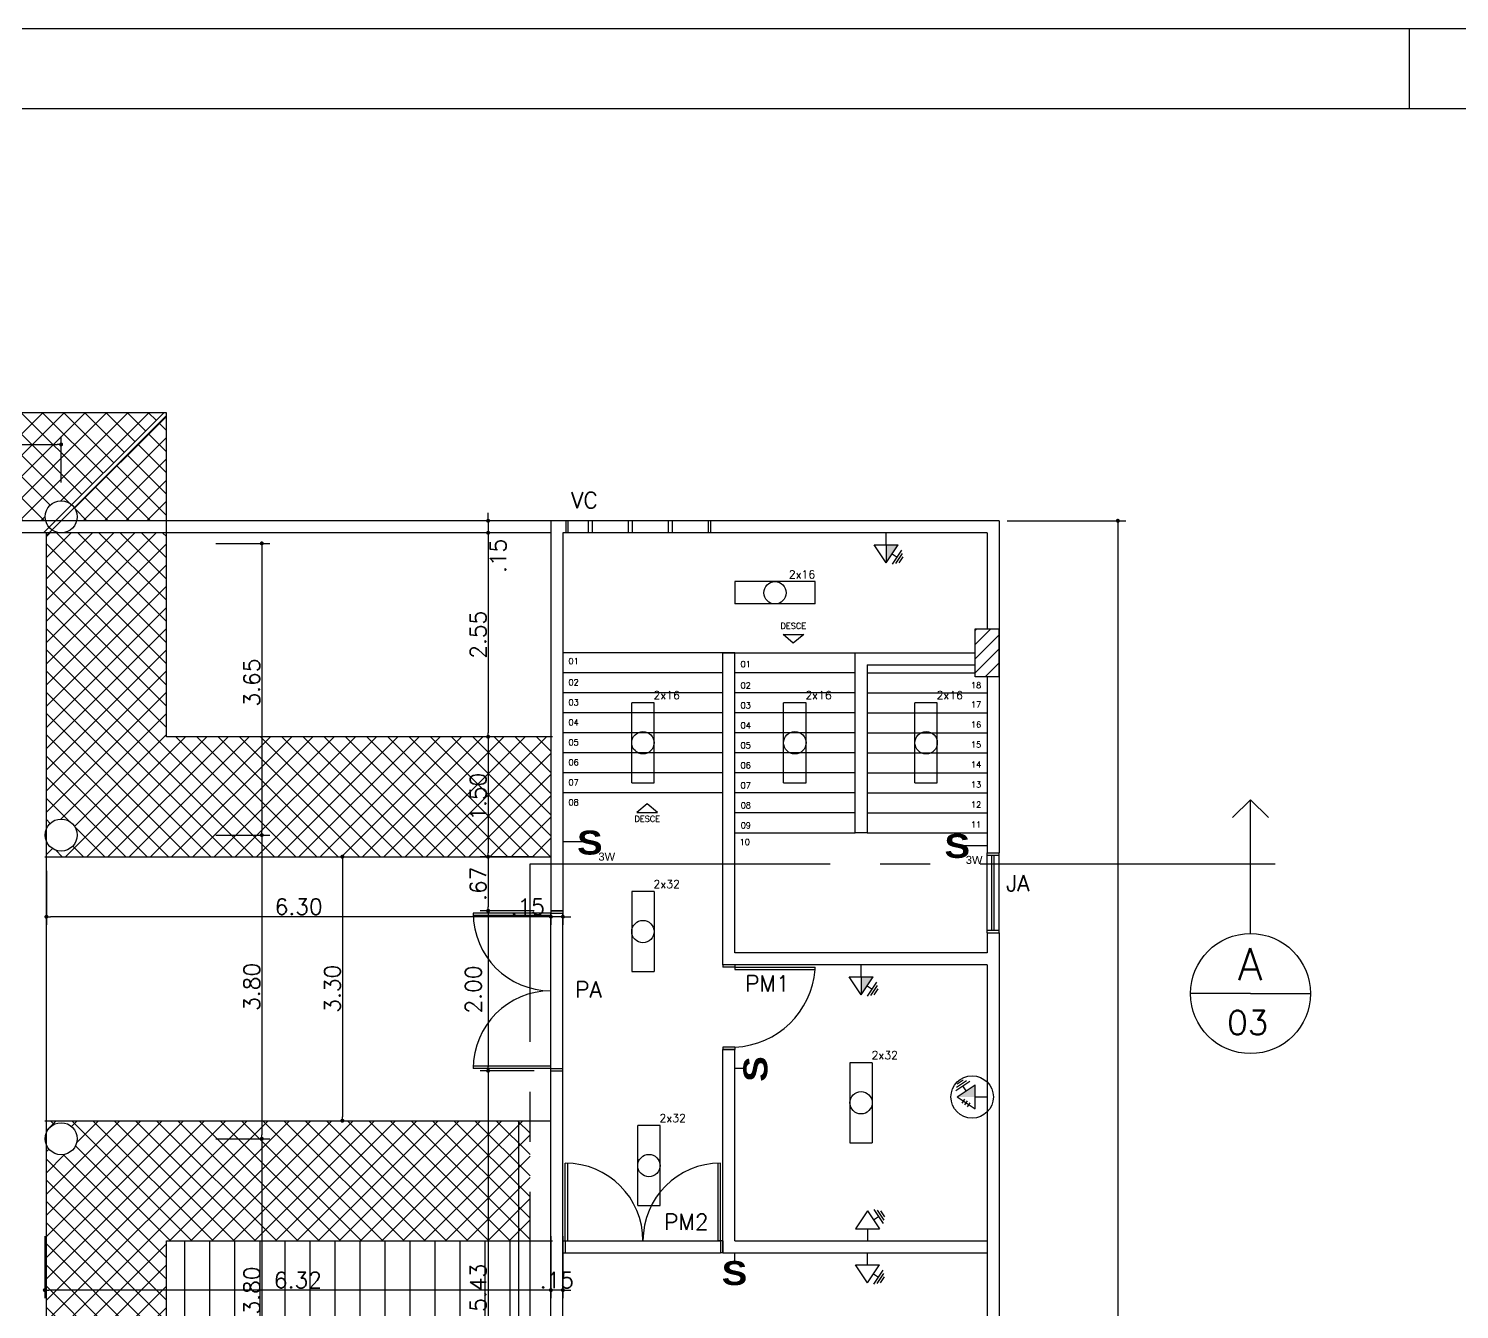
# Model space of a CAD drawing. Header units: millimetres. Extents: x 682 to 1119, y 341 to 434.
# Drawn here: x 863.76 to 881.64, y 409.16 to 425.17 of the extents above; entities that cross this region are included whole.
import ezdxf
from ezdxf.enums import TextEntityAlignment as Align

# ---------------------------------------------------------------- set-up
doc = ezdxf.new("R2010")
doc.units = ezdxf.units.MM
doc.linetypes.add('CENTER2', pattern=[1.125, 0.75, -0.125, 0.125, -0.125])
doc.linetypes.add('CENTERX2', pattern=[4, 2.5, -0.5, 0.5, -0.5])
for name, color, linetype in [('ALV', 6, 'Continuous'), ('AR-ALVENARIA_EM_VISTA-001-C', 1, 'Continuous'), ('AR-ALVENARIA_EM_VISTA-002-C', 2, 'Continuous'), ('AR-ALVENARIA_EM_VISTA-004-C', 4, 'Continuous'), ('AR-CARIMBO-002-C', 2, 'Continuous'), ('AR-COBERTURA_EM_VISTA-002-C', 2, 'Continuous'), ('AR-COTAS-001-C', 1, 'Continuous'), ('AR-ESQUADRIAS_EM_VISTA-002-C', 2, 'Continuous'), ('AR-INDICAÇÕES_GRÁFICAS-002-C', 2, 'Continuous'), ('AR-LINHA_DE_CORTE-007-E', 7, 'CENTER2'), ('AR-PISO_EM_PLANTA-001-C', 1, 'Continuous'), ('AR-TEXTOS_ALTURA_2_5MM-003C', 3, 'Continuous'), ('AR-TEXTOS_ALTURA_3_0MM-003C', 3, 'Continuous'), ('AR-TEXTOS_ALTURA_4_0MM-004-C', 4, 'Continuous'), ('EIXOS', 2, 'Continuous'), ('ESQUADRIAS_2', 2, 'CENTERX2'), ('GARAGEM', 1, 'Continuous'), ('hatch', 253, 'Continuous'), ('Linha fina', 8, 'Continuous'), ('Pena_1', 1, 'Continuous'), ('PENA_2', 2, 'Continuous'), ('PENA_4', 4, 'Continuous'), ('PENA_6', 5, 'Continuous'), ('TEXTO', 2, 'Continuous')]:
    doc.layers.add(name, color=color, linetype=linetype)
doc.styles.add('R60', font='simplex.shx', dxfattribs={"height": 0.08})
doc.styles.add('R80', font='simplex.shx', dxfattribs={"height": 0.1})
doc.styles.add('ROMANS', font='romans')
doc.styles.add('T20', font='simplex.shx', dxfattribs={"height": 0.2})
doc.dimstyles.new('ISO-25_WS', dxfattribs={"dimscale": 0.282828, "dimtxt": 0.8, "dimasz": 2, "dimexe": 0.1, "dimexo": 0.625, "dimgap": 0.325, "dimtad": 1, "dimzin": 4, "dimdsep": 46, "dimtxsty": 'Standard', "dimsah": 1, "dimcen": 2.5, "dimadec": 0, "dimazin": 0, "dimtfac": 1, "dimtdec": 0, "dimtmove": 2, "dimatfit": 3, "dimfxl": 1, "dimtolj": 1, "dimtzin": 0, "dimarcsym": 0})
doc.dimstyles.new('PADRÃO', dxfattribs={"dimscale": 0.05, "dimtxt": 2, "dimasz": 1, "dimexe": 2, "dimexo": 2, "dimgap": 0.5, "dimtad": 1, "dimzin": 5, "dimdsep": 46, "dimtxsty": 'ROMANS', "dimblk1": 'DOT', "dimblk2": 'DOT', "dimsah": 1, "dimcen": 2.5, "dimdle": 0.2, "dimclrd": 1, "dimclre": 1, "dimclrt": 3, "dimadec": 0, "dimazin": 0, "dimtfac": 1, "dimtix": 1, "dimtmove": 2, "dimatfit": 3, "dimldrblk": 'DOT', "dimfxl": 1, "dimtolj": 1, "dimtzin": 1, "dimarcsym": 0})
pattern_1 = [(45, (432.1159, 435.08179), (-0.13258252, 0.13258252), []), (135, (432.1159, 435.08179), (-0.13258252, -0.13258252), [])]

# ---------------------------------------------------------------- blocks, each defined once
blk = doc.blocks.new('porta dupla')
at = {"layer": 'ESQUADRIAS_2', "linetype": 'Continuous'}
for p, q in [((-0.579, -0.8), (-0.579, -0.95)), ((-0.579, -0.8), (-0.549, -0.8)), ((-0.549, -0.8), (-0.549, -0.95)), ((1.391, -0.8), (1.391, -0.95)), ((1.421, -0.8), (1.391, -0.8)), ((1.421, -0.8), (1.421, -0.95)), ((-0.579, -0.95), (-0.549, -0.95)), ((1.421, -0.95), (1.391, -0.95))]:
    blk.add_line(p, q, dxfattribs=at)
at = {"layer": 'PENA_2', "linetype": 'Continuous', "ltscale": 5}
for p, q in [((-0.549, -0.8), (-0.549, 0.17)), ((-0.519, -0.8), (-0.519, 0.17)), ((1.361, -0.8), (1.361, 0.17)), ((1.391, -0.8), (1.391, 0.17)), ((-0.549, -0.8), (-0.519, -0.8)), ((1.391, -0.8), (1.361, -0.8))]:
    blk.add_line(p, q, dxfattribs=at)
for centre, start, end in [((-0.549, -0.8), 0, 90), ((1.391, -0.8), 90, 180)]:
    blk.add_arc(centre, 0.97, start, end, dxfattribs=at)
blk = doc.blocks.new('_DOT')
at = {"color": 0, "linetype": 'ByBlock'}
blk.add_line((-0.5, 0), (-1, 0), dxfattribs=at)
at = {"color": 0, "linetype": 'ByBlock', "const_width": 0.5}
blk.add_lwpolyline([(-0.25, 0, 1), (0.25, 0, 1)], format="xyb", close=True, dxfattribs=at)
blk = doc.blocks.new('*D246')
at = {"layer": 'AR-COTAS-001-C', "color": 1, "lineweight": -2}
for p, q in [((870.078, 416.317), (869.403, 416.317)), ((869.503, 416.267), (869.503, 414.867)), ((870.078, 414.817), (869.403, 414.817))]:
    blk.add_line(p, q, dxfattribs=at)
at = {"layer": 'DEFPOINTS', "color": 0}
for p in [(870.178, 416.317), (869.503, 414.817), (870.178, 414.817)]:
    blk.add_point(p, dxfattribs=at)
at = {"layer": 'AR-COTAS-001-C', "color": 1, "lineweight": -2, "xscale": 0.05, "yscale": 0.05, "zscale": 0.05}
for p, rotation in [((869.503, 416.317), 90), ((869.503, 414.817), 270)]:
    blk.add_blockref('_DOT', p, dxfattribs=dict(at, rotation=rotation))
at = {"layer": 'AR-COTAS-001-C', "color": 3, "insert": (869.378, 415.567), "char_height": 0.2, "attachment_point": 5, "rotation": 90, "style": 'ROMANS'}
blk.add_mtext('\\A1;1.50', dxfattribs=at)
blk = doc.blocks.new('*D217')
at = {"layer": 'AR-COTAS-001-C', "color": 1, "lineweight": -2}
for p, q in [((866.101, 415.088), (866.775, 415.088)), ((866.675, 415.038), (866.675, 411.342)), ((866.101, 411.292), (866.775, 411.292))]:
    blk.add_line(p, q, dxfattribs=at)
at = {"layer": 'DEFPOINTS', "color": 0}
for p in [(866.001, 415.088), (866.001, 411.292), (866.675, 411.292)]:
    blk.add_point(p, dxfattribs=at)
at = {"layer": 'AR-COTAS-001-C', "color": 1, "lineweight": -2, "xscale": 0.05, "yscale": 0.05, "zscale": 0.05}
for p, rotation in [((866.675, 415.088), 90), ((866.675, 411.292), 270)]:
    blk.add_blockref('_DOT', p, dxfattribs=dict(at, rotation=rotation))
at = {"layer": 'AR-COTAS-001-C', "color": 3, "insert": (866.55, 413.19), "char_height": 0.2, "attachment_point": 5, "rotation": 90, "style": 'ROMANS'}
blk.add_mtext('\\A1;3.80', dxfattribs=at)
blk = doc.blocks.new('*D248')
at = {"layer": 'AR-COTAS-001-C', "color": 1, "lineweight": -2}
for p, q in [((870.078, 414.142), (869.403, 414.142)), ((869.503, 414.092), (869.503, 412.192)), ((870.078, 412.142), (869.403, 412.142))]:
    blk.add_line(p, q, dxfattribs=at)
at = {"layer": 'DEFPOINTS', "color": 0}
for p in [(870.178, 414.142), (869.503, 412.142), (870.178, 412.142)]:
    blk.add_point(p, dxfattribs=at)
at = {"layer": 'AR-COTAS-001-C', "color": 1, "lineweight": -2, "xscale": 0.05, "yscale": 0.05, "zscale": 0.05}
for p, rotation in [((869.503, 414.142), 90), ((869.503, 412.142), 270)]:
    blk.add_blockref('_DOT', p, dxfattribs=dict(at, rotation=rotation))
at = {"layer": 'AR-COTAS-001-C', "color": 3, "insert": (869.318, 413.157), "char_height": 0.2, "attachment_point": 5, "rotation": 90, "style": 'ROMANS'}
blk.add_mtext('\\A1;2.00', dxfattribs=at)
blk = doc.blocks.new('*D247')
at = {"layer": 'AR-COTAS-001-C', "color": 1, "lineweight": -2}
for p, q in [((870.078, 414.817), (869.403, 414.817)), ((869.503, 414.767), (869.503, 414.192)), ((870.078, 414.142), (869.403, 414.142))]:
    blk.add_line(p, q, dxfattribs=at)
at = {"layer": 'DEFPOINTS', "color": 0}
for p in [(870.178, 414.817), (869.503, 414.142), (870.178, 414.142)]:
    blk.add_point(p, dxfattribs=at)
at = {"layer": 'AR-COTAS-001-C', "color": 1, "lineweight": -2, "xscale": 0.05, "yscale": 0.05, "zscale": 0.05}
for p, rotation in [((869.503, 414.817), 90), ((869.503, 414.142), 270)]:
    blk.add_blockref('_DOT', p, dxfattribs=dict(at, rotation=rotation))
at = {"layer": 'AR-COTAS-001-C', "color": 3, "insert": (869.378, 414.479), "char_height": 0.2, "attachment_point": 5, "rotation": 90, "style": 'ROMANS'}
blk.add_mtext('\\A1;.67', dxfattribs=at)
blk = doc.blocks.new('*D232')
at = {"layer": 'AR-COTAS-001-C', "color": 1, "lineweight": -2}
for p, q in [((870.078, 412.142), (869.403, 412.142)), ((869.503, 412.092), (869.503, 406.767)), ((870.078, 406.717), (869.403, 406.717))]:
    blk.add_line(p, q, dxfattribs=at)
at = {"layer": 'DEFPOINTS', "color": 0}
for p in [(870.178, 412.142), (869.503, 406.717), (870.178, 406.717)]:
    blk.add_point(p, dxfattribs=at)
at = {"layer": 'AR-COTAS-001-C', "color": 1, "lineweight": -2, "xscale": 0.05, "yscale": 0.05, "zscale": 0.05}
for p, rotation in [((869.503, 412.142), 90), ((869.503, 406.717), 270)]:
    blk.add_blockref('_DOT', p, dxfattribs=dict(at, rotation=rotation))
at = {"layer": 'AR-COTAS-001-C', "color": 3, "insert": (869.378, 409.429), "char_height": 0.2, "attachment_point": 5, "rotation": 90, "style": 'ROMANS'}
blk.add_mtext('\\A1;5.43', dxfattribs=at)
blk = doc.blocks.new('*D218')
at = {"layer": 'AR-COTAS-001-C', "color": 1, "lineweight": -2}
for p, q in [((866.101, 411.292), (866.775, 411.292)), ((866.675, 411.242), (866.675, 407.546)), ((866.101, 407.496), (866.775, 407.496))]:
    blk.add_line(p, q, dxfattribs=at)
at = {"layer": 'DEFPOINTS', "color": 0}
for p in [(866.001, 411.292), (866.001, 407.496), (866.675, 407.496)]:
    blk.add_point(p, dxfattribs=at)
at = {"layer": 'AR-COTAS-001-C', "color": 1, "lineweight": -2, "xscale": 0.05, "yscale": 0.05, "zscale": 0.05}
for p, rotation in [((866.675, 411.292), 90), ((866.675, 407.496), 270)]:
    blk.add_blockref('_DOT', p, dxfattribs=dict(at, rotation=rotation))
at = {"layer": 'AR-COTAS-001-C', "color": 3, "insert": (866.55, 409.394), "char_height": 0.2, "attachment_point": 5, "rotation": 90, "style": 'ROMANS'}
blk.add_mtext('\\A1;3.80', dxfattribs=at)
blk = doc.blocks.new('*D213')
at = {"layer": 'AR-COTAS-001-C', "color": 1, "lineweight": -2}
for p, q in [((870.287, 410.075), (870.287, 409.3)), ((870.437, 410.075), (870.437, 409.3)), ((870.237, 409.4), (870.187, 409.4)), ((870.437, 409.4), (870.287, 409.4)), ((870.487, 409.4), (870.537, 409.4))]:
    blk.add_line(p, q, dxfattribs=at)
at = {"layer": 'DEFPOINTS', "color": 0}
for p in [(870.287, 410.175), (870.437, 410.175), (870.287, 409.4)]:
    blk.add_point(p, dxfattribs=at)
at = {"layer": 'AR-COTAS-001-C', "color": 1, "lineweight": -2, "xscale": 0.05, "yscale": 0.05, "zscale": 0.05}
blk.add_blockref('_DOT', (870.287, 409.4), dxfattribs=at)
at = {"layer": 'AR-COTAS-001-C', "color": 1, "lineweight": -2, "xscale": 0.05, "yscale": 0.05, "zscale": 0.05, "rotation": 180}
blk.add_blockref('_DOT', (870.437, 409.4), dxfattribs=at)
at = {"layer": 'AR-COTAS-001-C', "color": 3, "insert": (870.362, 409.525), "char_height": 0.2, "attachment_point": 5, "style": 'ROMANS'}
blk.add_mtext('\\A1;.15', dxfattribs=at)
blk = doc.blocks.new('*D210')
at = {"layer": 'AR-COTAS-001-C', "color": 1, "lineweight": -2}
for p, q in [((870.287, 414.642), (870.287, 413.967)), ((870.437, 414.642), (870.437, 413.967)), ((870.237, 414.067), (870.187, 414.067)), ((870.437, 414.067), (870.287, 414.067)), ((870.487, 414.067), (870.537, 414.067))]:
    blk.add_line(p, q, dxfattribs=at)
at = {"layer": 'DEFPOINTS', "color": 0}
for p in [(870.287, 414.742), (870.437, 414.742), (870.287, 414.067)]:
    blk.add_point(p, dxfattribs=at)
at = {"layer": 'AR-COTAS-001-C', "color": 1, "lineweight": -2, "xscale": 0.05, "yscale": 0.05, "zscale": 0.05}
blk.add_blockref('_DOT', (870.287, 414.067), dxfattribs=at)
at = {"layer": 'AR-COTAS-001-C', "color": 1, "lineweight": -2, "xscale": 0.05, "yscale": 0.05, "zscale": 0.05, "rotation": 180}
blk.add_blockref('_DOT', (870.437, 414.067), dxfattribs=at)
at = {"layer": 'AR-COTAS-001-C', "color": 3, "insert": (869.998, 414.192), "char_height": 0.2, "attachment_point": 5, "style": 'ROMANS'}
blk.add_mtext('\\A1;.15', dxfattribs=at)
blk = doc.blocks.new('*D209')
at = {"layer": 'AR-COTAS-001-C', "color": 1, "lineweight": -2}
for p, q in [((863.984, 414.642), (863.984, 413.967)), ((870.287, 414.642), (870.287, 413.967)), ((870.237, 414.067), (864.034, 414.067))]:
    blk.add_line(p, q, dxfattribs=at)
at = {"layer": 'DEFPOINTS', "color": 0}
for p in [(863.984, 414.742), (870.287, 414.742), (863.984, 414.067)]:
    blk.add_point(p, dxfattribs=at)
at = {"layer": 'AR-COTAS-001-C', "color": 1, "lineweight": -2, "xscale": 0.05, "yscale": 0.05, "zscale": 0.05, "rotation": 180}
blk.add_blockref('_DOT', (863.984, 414.067), dxfattribs=at)
at = {"layer": 'AR-COTAS-001-C', "color": 1, "lineweight": -2, "xscale": 0.05, "yscale": 0.05, "zscale": 0.05}
blk.add_blockref('_DOT', (870.287, 414.067), dxfattribs=at)
at = {"layer": 'AR-COTAS-001-C', "color": 3, "insert": (867.136, 414.192), "char_height": 0.2, "attachment_point": 5, "style": 'ROMANS'}
blk.add_mtext('\\A1;6.30', dxfattribs=at)
blk = doc.blocks.new('*D199')
at = {"layer": 'AR-COTAS-001-C', "color": 1, "lineweight": -2}
for p, q in [((863.964, 410.075), (863.964, 409.3)), ((870.287, 410.075), (870.287, 409.3)), ((870.237, 409.4), (864.014, 409.4))]:
    blk.add_line(p, q, dxfattribs=at)
at = {"layer": 'DEFPOINTS', "color": 0}
for p in [(863.964, 410.175), (870.287, 410.175), (863.964, 409.4)]:
    blk.add_point(p, dxfattribs=at)
at = {"layer": 'AR-COTAS-001-C', "color": 1, "lineweight": -2, "xscale": 0.05, "yscale": 0.05, "zscale": 0.05, "rotation": 180}
blk.add_blockref('_DOT', (863.964, 409.4), dxfattribs=at)
at = {"layer": 'AR-COTAS-001-C', "color": 1, "lineweight": -2, "xscale": 0.05, "yscale": 0.05, "zscale": 0.05}
blk.add_blockref('_DOT', (870.287, 409.4), dxfattribs=at)
at = {"layer": 'AR-COTAS-001-C', "color": 3, "insert": (867.126, 409.525), "char_height": 0.2, "attachment_point": 5, "style": 'ROMANS'}
blk.add_mtext('\\A1;6.32', dxfattribs=at)
blk = doc.blocks.new('*D198')
at = {"layer": 'AR-COTAS-001-C', "color": 1, "lineweight": -2}
for p, q in [((867.107, 414.817), (867.782, 414.817)), ((867.682, 414.767), (867.682, 411.567)), ((867.107, 411.517), (867.782, 411.517))]:
    blk.add_line(p, q, dxfattribs=at)
at = {"layer": 'DEFPOINTS', "color": 0}
for p in [(867.007, 414.817), (867.007, 411.517), (867.682, 411.517)]:
    blk.add_point(p, dxfattribs=at)
at = {"layer": 'AR-COTAS-001-C', "color": 1, "lineweight": -2, "xscale": 0.05, "yscale": 0.05, "zscale": 0.05}
for p, rotation in [((867.682, 414.817), 90), ((867.682, 411.517), 270)]:
    blk.add_blockref('_DOT', p, dxfattribs=dict(at, rotation=rotation))
at = {"layer": 'AR-COTAS-001-C', "color": 3, "insert": (867.557, 413.167), "char_height": 0.2, "attachment_point": 5, "rotation": 90, "style": 'ROMANS'}
blk.add_mtext('\\A1;3.30', dxfattribs=at)
blk = doc.blocks.new('*D215')
at = {"layer": 'AR-COTAS-001-C', "color": 1, "lineweight": -2}
for p, q in [((860.372, 419.396), (860.372, 420.071)), ((860.422, 419.971), (864.118, 419.971)), ((864.168, 419.496), (864.168, 420.071))]:
    blk.add_line(p, q, dxfattribs=at)
at = {"layer": 'DEFPOINTS', "color": 0}
for p in [(864.168, 419.971), (864.168, 419.396), (860.372, 419.296)]:
    blk.add_point(p, dxfattribs=at)
at = {"layer": 'AR-COTAS-001-C', "color": 1, "lineweight": -2, "xscale": 0.05, "yscale": 0.05, "zscale": 0.05, "rotation": 180}
blk.add_blockref('_DOT', (860.372, 419.971), dxfattribs=at)
at = {"layer": 'AR-COTAS-001-C', "color": 1, "lineweight": -2, "xscale": 0.05, "yscale": 0.05, "zscale": 0.05}
blk.add_blockref('_DOT', (864.168, 419.971), dxfattribs=at)
at = {"layer": 'AR-COTAS-001-C', "color": 3, "insert": (862.27, 420.096), "char_height": 0.2, "attachment_point": 5, "style": 'ROMANS'}
blk.add_mtext('\\A1;3.80', dxfattribs=at)
blk = doc.blocks.new('*D216')
at = {"layer": 'AR-COTAS-001-C', "color": 1, "lineweight": -2}
for p, q in [((866.101, 418.734), (866.775, 418.734)), ((866.675, 418.684), (866.675, 415.138)), ((866.101, 415.088), (866.775, 415.088))]:
    blk.add_line(p, q, dxfattribs=at)
at = {"layer": 'DEFPOINTS', "color": 0}
for p in [(866.001, 418.734), (866.001, 415.088), (866.675, 415.088)]:
    blk.add_point(p, dxfattribs=at)
at = {"layer": 'AR-COTAS-001-C', "color": 1, "lineweight": -2, "xscale": 0.05, "yscale": 0.05, "zscale": 0.05}
for p, rotation in [((866.675, 418.734), 90), ((866.675, 415.088), 270)]:
    blk.add_blockref('_DOT', p, dxfattribs=dict(at, rotation=rotation))
at = {"layer": 'AR-COTAS-001-C', "color": 3, "insert": (866.55, 416.994), "char_height": 0.2, "attachment_point": 5, "rotation": 90, "style": 'ROMANS'}
blk.add_mtext('\\A1;3.65', dxfattribs=at)
blk = doc.blocks.new('*D212')
at = {"layer": 'AR-COTAS-001-C', "color": 1, "lineweight": -2}
for p, q in [((870.078, 419.017), (869.403, 419.017)), ((869.503, 419.067), (869.503, 419.117)), ((869.503, 419.017), (869.503, 418.867)), ((870.078, 418.867), (869.403, 418.867)), ((869.503, 418.817), (869.503, 418.767))]:
    blk.add_line(p, q, dxfattribs=at)
at = {"layer": 'DEFPOINTS', "color": 0}
for p in [(870.178, 419.017), (869.503, 418.867), (870.178, 418.867)]:
    blk.add_point(p, dxfattribs=at)
at = {"layer": 'AR-COTAS-001-C', "color": 1, "lineweight": -2, "xscale": 0.05, "yscale": 0.05, "zscale": 0.05}
for p, rotation in [((869.503, 419.017), 270), ((869.503, 418.867), 90)]:
    blk.add_blockref('_DOT', p, dxfattribs=dict(at, rotation=rotation))
at = {"layer": 'AR-COTAS-001-C', "color": 3, "insert": (869.628, 418.578), "char_height": 0.2, "attachment_point": 5, "rotation": 90, "style": 'ROMANS'}
blk.add_mtext('\\A1;.15', dxfattribs=at)
blk = doc.blocks.new('*D211')
at = {"layer": 'AR-COTAS-001-C', "color": 1, "lineweight": -2}
for p, q in [((870.078, 418.867), (869.403, 418.867)), ((869.503, 418.817), (869.503, 416.367)), ((870.078, 416.317), (869.403, 416.317))]:
    blk.add_line(p, q, dxfattribs=at)
at = {"layer": 'DEFPOINTS', "color": 0}
for p in [(870.178, 418.867), (869.503, 416.317), (870.178, 416.317)]:
    blk.add_point(p, dxfattribs=at)
at = {"layer": 'AR-COTAS-001-C', "color": 1, "lineweight": -2, "xscale": 0.05, "yscale": 0.05, "zscale": 0.05}
for p, rotation in [((869.503, 418.867), 90), ((869.503, 416.317), 270)]:
    blk.add_blockref('_DOT', p, dxfattribs=dict(at, rotation=rotation))
at = {"layer": 'AR-COTAS-001-C', "color": 3, "insert": (869.378, 417.592), "char_height": 0.2, "attachment_point": 5, "rotation": 90, "style": 'ROMANS'}
blk.add_mtext('\\A1;2.55', dxfattribs=at)
blk = doc.blocks.new('*D183')
at = {"layer": 'AR-COTAS-001-C', "color": 1, "linetype": 'ByBlock', "lineweight": -2}
for p, q in [((875.987, 419.017), (877.471, 419.017)), ((877.371, 418.967), (877.371, 388.667)), ((875.987, 388.617), (877.471, 388.617))]:
    blk.add_line(p, q, dxfattribs=at)
at = {"layer": 'DEFPOINTS', "color": 0, "linetype": 'ByBlock'}
for p in [(875.887, 419.017), (875.887, 388.617), (877.371, 388.617)]:
    blk.add_point(p, dxfattribs=at)
at = {"layer": 'AR-COTAS-001-C', "color": 1, "linetype": 'ByBlock', "lineweight": -2, "xscale": 0.05, "yscale": 0.05, "zscale": 0.05}
for p, rotation in [((877.371, 419.017), 90), ((877.371, 388.617), 270)]:
    blk.add_blockref('_DOT', p, dxfattribs=dict(at, rotation=rotation))
at = {"layer": 'AR-COTAS-001-C', "color": 3, "linetype": 'ByBlock', "insert": (877.246, 403.817), "char_height": 0.2, "attachment_point": 5, "rotation": 90, "style": 'ROMANS'}
blk.add_mtext('\\A1;30.30', dxfattribs=at)
blk = doc.blocks.new('PORTA_100')
at = {"layer": 'ESQUADRIAS_2', "linetype": 'Continuous'}
for p, q in [((-0.15, 1.03), (-0.15, 1.06)), ((-0.15, 1.06), (0, 1.06)), ((-0.15, 1.03), (0, 1.03)), ((0, 1.03), (0, 1.06)), ((-0.15, 0.03), (0, 0.03)), ((-0.15, 0), (-0.15, 0.03)), ((-0.15, 0), (0, 0)), ((0, 0), (0, 0.03))]:
    blk.add_line(p, q, dxfattribs=at)
at = {"layer": 'PENA_2', "linetype": 'Continuous', "ltscale": 5}
for p, q in [((-1.15, 0.06), (-1.151, 0.03)), ((-0.15, 0.03), (-1.151, 0.03)), ((-0.15, 0.06), (-1.15, 0.06)), ((-0.15, 0.03), (-0.15, 0.06))]:
    blk.add_line(p, q, dxfattribs=at)
blk.add_arc((-0.104, -0.018), 1.049, 92.5, 175.7538, dxfattribs=at)
blk = doc.blocks.new('A$C24F306F9')
at = {"layer": 'TEXTO', "color": 2, "style": 'ROMANS'}
for s, p in [('01', (0.062, 2.054)), ('02', (0.062, 1.788)), ('03', (0.062, 1.538)), ('04', (0.062, 1.288)), ('05', (0.062, 1.038)), ('06', (0.062, 0.788)), ('07', (0.062, 0.538)), ('08', (0.063, 0.288)), ('09', (0.063, 0.038))]:
    blk.add_text(s, height=0.075, dxfattribs=at).set_placement(p, align=Align.MIDDLE)

msp = doc.modelspace()

# ---------------------------------------------------------------- hatches: boundary and pattern name
at = {"layer": 'AR-COBERTURA_EM_VISTA-002-C', "linetype": 'ByBlock', "ltscale": 5}
h = msp.add_hatch(dxfattribs=at)
h.set_pattern_fill('ANSI31', color=1, scale=2.5, angle=45, style=0)
h.set_pattern_definition([(90, (435.4025, 427.31824), (-0.3125, 6e-17), [])])
h.paths.add_polyline_path([(870.026, 410.017), (865.484, 410.017), (865.484, 403.255), (870.026, 403.255)], flags=17)
h.paths.add_polyline_path([(866.4, 397.652), (866.4, 398.361), (866.7, 398.361), (866.7, 397.652)], flags=9)
h.paths.add_polyline_path([(866.4, 393.856), (866.4, 394.565), (866.7, 394.565), (866.7, 393.856)], flags=24)
h.paths.add_polyline_path([(866.4, 390.135), (866.4, 390.844), (866.7, 390.844), (866.7, 390.135)], flags=24)
h.paths.add_polyline_path([(866.4, 401.447), (866.4, 402.157), (866.7, 402.157), (866.7, 401.447)], flags=24)
h.paths.add_polyline_path([(866.776, 409.675), (867.476, 409.675), (867.476, 409.375), (866.776, 409.375)], flags=24)
h.paths.add_polyline_path([(866.4, 409.039), (866.4, 409.749), (866.7, 409.749), (866.7, 409.039)], flags=24)
h.paths.add_polyline_path([(866.4, 405.243), (866.4, 405.953), (866.7, 405.953), (866.7, 405.243)], flags=24)
h.paths.add_polyline_path([(869.228, 409.912), (869.228, 410.622), (869.528, 410.622), (869.528, 409.912)], flags=9)
h.paths.add_polyline_path([(869.478, 408.324), (869.478, 408.833), (869.778, 408.833), (869.778, 408.324)], flags=24)
h.paths.add_polyline_path([(875.337, 389.267), (875.337, 398.067), (865.484, 398.067), (865.484, 389.267)])
h.paths.add_polyline_path([(875.337, 398.967), (875.337, 399.217), (865.484, 399.217), (865.484, 398.967)])
h.paths.add_polyline_path([(875.337, 399.217), (875.337, 399.367), (865.484, 399.367), (865.484, 399.217)])
h.paths.add_polyline_path([(875.337, 398.217), (875.337, 398.467), (865.484, 398.467), (865.484, 398.217)])
h.paths.add_polyline_path([(875.337, 398.067), (875.337, 398.217), (865.484, 398.217), (865.484, 398.067)])
h.paths.add_polyline_path([(875.337, 406.167), (870.026, 406.167), (870.026, 403.255), (865.484, 403.255), (865.484, 399.367), (875.337, 399.367)])
at = {"layer": 'AR-COTAS-001-C', "linetype": 'Continuous', "ltscale": 5}
h = msp.add_hatch(dxfattribs=at)
h.set_pattern_fill('ANSI31', color=256, style=0)
h.set_pattern_definition([(45, (837.59228, 378.94443), (-0.08838835, 0.08838835), [])])
h.paths.add_polyline_path([(875.887, 417.667), (875.587, 417.667), (875.587, 417.067), (875.887, 417.067)])
at = {"layer": 'hatch', "linetype": 'ByBlock', "ltscale": 5}
for points in [[(874.475, 418.717), (874.475, 418.492), (874.625, 418.717)], [(874.162, 413.317), (874.162, 413.092), (874.312, 413.317)], [(875.587, 411.964), (875.362, 411.814), (875.587, 411.814)]]:
    msp.add_hatch(color=256, dxfattribs=at).paths.add_polyline_path(points)
at = {"layer": 'Linha fina', "linetype": 'ByBlock', "ltscale": 5}
h = msp.add_hatch(dxfattribs=at)
h.set_pattern_fill('ANSI37', color=256, scale=1.5, style=0)
h.set_pattern_definition(pattern_1)
h.paths.add_polyline_path([(833.984, 411.213, -0.814165), (833.601, 411.292, -0.814165), (833.984, 411.371), (833.984, 415.008, -0.814165), (833.601, 415.088, -0.814165), (833.984, 415.167), (833.984, 418.831), (833.952, 418.864), (832.484, 418.52), (832.484, 403.255), (833.984, 403.255), (833.984, 403.621, -0.814165), (833.601, 403.7, -0.814165), (833.984, 403.78), (833.984, 407.417, -0.814165), (833.601, 407.496, -0.814165), (833.984, 407.575)])
h.paths.add_polyline_path([(832.484, 420.331), (832.484, 418.674), (833.642, 418.945, -0.164838), (833.601, 419.067, -0.151314), (833.636, 419.18)])
h.paths.add_polyline_path([(839.055, 420.367), (832.52, 420.367), (833.669, 419.217, -0.64443), (834.001, 419.067, -0.063445), (833.994, 419.017), (837.403, 419.017, -0.063445), (837.396, 419.067, -1), (837.796, 419.067, -0.063445), (837.79, 419.017), (839.055, 419.017)])
h.paths.add_polyline_path([(848.916, 420.367), (839.055, 420.367), (839.055, 419.017), (841.199, 419.017, -0.063445), (841.192, 419.067, -1), (841.592, 419.067, -0.063445), (841.586, 419.017), (844.995, 419.017, -0.063445), (844.988, 419.067, -1), (845.388, 419.067, -0.063445), (845.382, 419.017), (848.791, 419.017, -0.063445), (848.784, 419.067, -0.315037), (848.916, 419.255)])
h.paths.add_polyline_path([(865.449, 420.367), (848.916, 420.367), (848.916, 419.255, -0.52087), (849.184, 419.067, -0.063445), (849.178, 419.017), (852.586, 419.017, -0.063445), (852.58, 419.067, -1), (852.98, 419.067, -0.063445), (852.974, 419.017), (856.382, 419.017, -0.063445), (856.376, 419.067, -1), (856.776, 419.067, -0.063445), (856.77, 419.017), (860.178, 419.017, -0.063445), (860.172, 419.067, -1), (860.572, 419.067, -0.063445), (860.565, 419.017), (863.974, 419.017, -0.063445), (863.968, 419.067, -0.64443), (864.299, 419.217)])
h.paths.add_polyline_path([(865.484, 418.867), (864.02, 418.867), (863.984, 418.831), (863.984, 415.167, -0.814165), (864.368, 415.088, -0.814165), (863.984, 415.008), (863.984, 414.817), (870.287, 414.817), (870.287, 416.317), (865.484, 416.317)])
h.paths.add_polyline_path([(870.026, 411.517), (863.984, 411.517), (863.984, 411.371, -0.814165), (864.368, 411.292, -0.814165), (863.984, 411.213), (863.984, 407.575, -0.814165), (864.368, 407.496, -0.814165), (863.984, 407.417), (863.984, 403.78, -0.814165), (864.368, 403.7, -0.814165), (863.984, 403.621), (863.984, 403.255), (865.484, 403.255), (865.484, 410.017), (870.026, 410.017)])
h.paths.add_polyline_path([(865.484, 403.255), (863.984, 403.255), (863.984, 399.984, -0.814165), (864.368, 399.904, -0.814165), (863.984, 399.825), (863.984, 396.188, -0.814165), (864.368, 396.108, -0.814165), (863.984, 396.029), (863.984, 392.392, -0.814165), (864.368, 392.313, -0.814165), (863.984, 392.233), (863.984, 388.902), (864.02, 388.867), (865.484, 388.867)])
h.paths.add_polyline_path([(865.484, 388.717), (864.361, 388.717, -0.063445), (864.368, 388.667, -0.151314), (864.333, 388.554), (865.484, 387.402)])
h.paths.add_polyline_path([(864.299, 388.516, -0.64443), (863.968, 388.667, -0.063445), (863.974, 388.717), (860.565, 388.717, -0.063445), (860.572, 388.667, -1), (860.172, 388.667, -0.063445), (860.178, 388.717), (856.77, 388.717, -0.063445), (856.776, 388.667, -1), (856.376, 388.667, -0.063445), (856.382, 388.717), (852.974, 388.717, -0.063445), (852.98, 388.667, -1), (852.58, 388.667, -0.063445), (852.586, 388.717), (849.178, 388.717, -0.063445), (849.184, 388.667, -0.52087), (848.916, 388.479), (848.916, 387.367), (865.449, 387.367)])
h.paths.add_polyline_path([(848.916, 388.479, -0.315037), (848.784, 388.667, -0.063445), (848.791, 388.717), (845.382, 388.717, -0.063445), (845.388, 388.667, -1), (844.988, 388.667, -0.063445), (844.995, 388.717), (841.586, 388.717, -0.063445), (841.592, 388.667, -1), (841.192, 388.667, -0.063445), (841.199, 388.717), (839.055, 388.717), (839.055, 387.367), (848.916, 387.367)])
h.paths.add_polyline_path([(839.055, 388.717), (837.79, 388.717, -0.063445), (837.796, 388.667, -1), (837.396, 388.667, -0.063445), (837.403, 388.717), (833.994, 388.717, -0.063445), (834.001, 388.667, -0.64443), (833.669, 388.516), (832.52, 387.367), (839.055, 387.367)])
h.paths.add_polyline_path([(833.636, 388.554, -0.151314), (833.601, 388.667, -0.063445), (833.607, 388.717), (832.484, 388.717), (832.484, 387.402)])
h.paths.add_polyline_path([(833.984, 392.233, -0.814165), (833.601, 392.313, -0.814165), (833.984, 392.392), (833.984, 396.029, -0.814165), (833.601, 396.108, -0.814165), (833.984, 396.188), (833.984, 399.825, -0.814165), (833.601, 399.904, -0.814165), (833.984, 399.984), (833.984, 403.255), (832.484, 403.255), (832.484, 388.867), (833.949, 388.867), (833.984, 388.902)])
h.paths.add_polyline_path([(837.79, 388.717), (839.055, 388.717), (839.055, 388.867), (834.02, 388.867), (833.951, 388.798, -0.116919), (833.994, 388.717), (837.403, 388.717, -0.773989)])
h.paths.add_polyline_path([(841.586, 388.717), (844.995, 388.717, -0.773989), (845.382, 388.717), (848.791, 388.717, -0.246661), (848.916, 388.854), (848.916, 388.867), (839.055, 388.867), (839.055, 388.717), (841.199, 388.717, -0.773989)])
h.paths.add_polyline_path([(852.974, 388.717), (856.382, 388.717, -0.773989), (856.77, 388.717), (860.178, 388.717, -0.773989), (860.565, 388.717), (863.974, 388.717, -0.116919), (864.017, 388.798), (863.949, 388.867), (848.916, 388.867), (848.916, 388.854, -0.442792), (849.178, 388.717), (852.586, 388.717, -0.773989)])
h = msp.add_hatch(dxfattribs=at)
h.set_pattern_fill('ANSI37', color=256, scale=1.5, style=0)
h.set_pattern_definition(pattern_1)
h.paths.add_polyline_path([(865.484, 420.331), (864.333, 419.18, -0.151314), (864.368, 419.067, -0.063445), (864.361, 419.017), (865.484, 419.017)])

# ---------------------------------------------------------------- linework, layer by layer
at = {"layer": 'ALV'}
for p, q in [((875.887, 419.017), (870.287, 419.017)), ((870.287, 419.017), (870.287, 414.142)), ((870.474, 419.017), (870.474, 418.867)), ((872.282, 419.017), (872.282, 418.867)), ((875.887, 419.017), (875.887, 414.867)), ((875.737, 418.867), (870.437, 418.867)), ((870.437, 418.867), (870.437, 414.142)), ((875.737, 418.867), (875.737, 417.667)), ((875.587, 417.067), (875.587, 417.667)), ((875.587, 417.667), (875.887, 417.667)), ((875.887, 417.067), (875.887, 417.667)), ((872.437, 413.467), (872.437, 417.367)), ((872.437, 417.367), (872.587, 417.367)), ((872.587, 417.367), (872.437, 417.367)), ((872.587, 413.617), (872.587, 417.367)), ((874.087, 415.117), (874.087, 417.367)), ((874.087, 417.367), (875.587, 417.367)), ((874.237, 417.217), (874.237, 415.117)), ((874.237, 417.217), (875.587, 417.217)), ((875.887, 417.067), (875.587, 417.067)), ((875.737, 417.067), (875.737, 414.867)), ((874.237, 415.117), (874.087, 415.117)), ((875.737, 414.867), (875.887, 414.867)), ((870.437, 414.142), (870.287, 414.142)), ((875.737, 413.867), (875.887, 413.867)), ((875.737, 413.867), (875.737, 413.617)), ((875.887, 413.867), (875.887, 409.017)), ((875.737, 413.617), (872.587, 413.617)), ((875.737, 413.467), (872.437, 413.467)), ((875.737, 413.467), (875.737, 409.017)), ((872.437, 412.407), (872.587, 412.407)), ((872.437, 409.867), (872.437, 412.407)), ((872.587, 410.017), (872.587, 412.407)), ((870.287, 406.567), (870.287, 412.142)), ((870.287, 412.142), (870.437, 412.142)), ((870.437, 406.717), (870.437, 412.142)), ((872.587, 410.017), (875.737, 410.017)), ((872.437, 409.867), (875.737, 409.867))]:
    msp.add_line(p, q, dxfattribs=at)
at = {"layer": 'AR-ALVENARIA_EM_VISTA-001-C', "linetype": 'Continuous'}
for p, q in [((865.449, 420.367), (863.949, 418.867)), ((865.484, 420.331), (863.984, 418.831))]:
    msp.add_line(p, q, dxfattribs=at)
at = {"layer": 'AR-ALVENARIA_EM_VISTA-001-C', "ltscale": 5}
for p, q in [((870.504, 418.862), (870.504, 419.017)), ((870.752, 419.017), (870.752, 418.862)), ((870.802, 419.017), (870.802, 418.862)), ((871.252, 419.017), (871.252, 418.862)), ((871.302, 419.017), (871.302, 418.862)), ((871.752, 419.017), (871.752, 418.862)), ((871.802, 419.017), (871.802, 418.862)), ((872.252, 419.017), (872.252, 418.862))]:
    msp.add_line(p, q, dxfattribs=at)
at = {"layer": 'AR-ALVENARIA_EM_VISTA-001-C', "linetype": 'Continuous'}
msp.add_lwpolyline([(870.307, 416.317), (865.484, 416.317), (865.484, 420.367), (832.484, 420.367), (832.484, 387.367), (865.484, 387.367), (865.484, 410.017), (870.307, 410.017)], dxfattribs=at)
at = {"layer": 'AR-ALVENARIA_EM_VISTA-002-C'}
msp.add_line((869.887, 406.167), (869.887, 411.517), dxfattribs=at)
at = {"layer": 'AR-ALVENARIA_EM_VISTA-004-C'}
for p, q in [((870.287, 419.017), (833.947, 419.017)), ((870.287, 418.867), (833.964, 418.867)), ((872.437, 418.867), (870.637, 418.867))]:
    msp.add_line(p, q, dxfattribs=at)
at = {"layer": 'AR-ALVENARIA_EM_VISTA-004-C', "linetype": 'ByBlock', "ltscale": 5}
for p, q in [((863.964, 414.817), (870.287, 414.817)), ((863.964, 411.517), (870.287, 411.517))]:
    msp.add_line(p, q, dxfattribs=at)
at = {"layer": 'AR-ALVENARIA_EM_VISTA-004-C', "linetype": 'Continuous'}
msp.add_lwpolyline([(833.984, 388.867), (863.984, 388.867), (863.984, 418.867), (833.984, 418.867)], close=True, dxfattribs=at)
at = {"layer": 'AR-CARIMBO-002-C', "ltscale": 2}
msp.add_line((881.014, 424.169), (881.014, 425.169), dxfattribs=at)
at = {"layer": 'AR-INDICAÇÕES_GRÁFICAS-002-C', "ltscale": 2}
for p, q in [((878.804, 415.306), (879.028, 415.53)), ((879.028, 413.856), (879.028, 415.53)), ((879.252, 415.306), (879.028, 415.53)), ((879.028, 413.106), (878.278, 413.106)), ((879.028, 413.106), (879.778, 413.106))]:
    msp.add_line(p, q, dxfattribs=at)
msp.add_circle((879.028, 413.106), 0.75, dxfattribs=at)
at = {"layer": 'AR-LINHA_DE_CORTE-007-E', "linetype": 'CENTER2', "ltscale": 5}
for p, q in [((870.026, 414.727), (879.337, 414.727)), ((870.026, 401.255), (870.026, 414.727))]:
    msp.add_line(p, q, dxfattribs=at)
at = {"layer": 'AR-PISO_EM_PLANTA-001-C', "linetype": 'ByBlock', "ltscale": 5}
for p, q in [((875.737, 413.867), (875.737, 414.867)), ((875.737, 414.837), (875.887, 414.837)), ((875.797, 413.897), (875.797, 414.837)), ((875.827, 413.897), (875.827, 414.837)), ((875.887, 413.867), (875.887, 414.867)), ((875.737, 413.897), (875.887, 413.897))]:
    msp.add_line(p, q, dxfattribs=at)
at = {"layer": 'AR-TEXTOS_ALTURA_2_5MM-003C', "linetype": 'ByBlock', "ltscale": 2}
for p, q in [((874.475, 418.717), (874.475, 418.867)), ((874.475, 418.492), (874.325, 418.717)), ((874.325, 418.717), (874.475, 418.717)), ((874.475, 418.492), (874.625, 418.717)), ((874.475, 418.717), (874.475, 418.492)), ((874.475, 418.717), (874.625, 418.717)), ((874.55, 418.604), (874.613, 418.563)), ((874.554, 418.475), (874.671, 418.65)), ((874.596, 418.484), (874.679, 418.608)), ((874.637, 418.492), (874.687, 418.567)), ((873.587, 418.257), (872.587, 418.257)), ((872.587, 418.257), (872.587, 417.977)), ((873.587, 417.977), (873.587, 418.257)), ((873.587, 417.977), (872.587, 417.977)), ((871.577, 416.742), (871.297, 416.742)), ((871.297, 415.742), (871.297, 416.742)), ((871.577, 415.742), (871.577, 416.742)), ((873.195, 415.742), (873.195, 416.742)), ((873.475, 416.742), (873.195, 416.742)), ((873.475, 415.742), (873.475, 416.742)), ((874.835, 415.742), (874.835, 416.742)), ((875.115, 416.742), (874.835, 416.742)), ((875.115, 415.742), (875.115, 416.742)), ((871.297, 415.742), (871.577, 415.742)), ((873.195, 415.742), (873.475, 415.742)), ((874.835, 415.742), (875.115, 415.742)), ((870.749, 415.004), (870.437, 415.004)), ((875.399, 414.956), (875.737, 414.956)), ((871.577, 414.381), (871.297, 414.381)), ((871.297, 414.381), (871.297, 413.381)), ((871.577, 414.381), (871.577, 413.381)), ((871.297, 413.381), (871.577, 413.381)), ((874.162, 413.092), (874.012, 413.317)), ((874.012, 413.317), (874.162, 413.317)), ((874.162, 413.317), (874.162, 413.467)), ((874.162, 413.092), (874.312, 413.317)), ((874.162, 413.317), (874.162, 413.092)), ((874.162, 413.317), (874.312, 413.317)), ((874.237, 413.204), (874.3, 413.163)), ((874.241, 413.075), (874.358, 413.25)), ((874.283, 413.084), (874.366, 413.208)), ((874.325, 413.092), (874.375, 413.167)), ((874.022, 412.242), (874.022, 411.242)), ((874.302, 412.242), (874.022, 412.242)), ((874.302, 412.242), (874.302, 411.242)), ((872.731, 412.169), (872.587, 412.169)), ((875.346, 411.893), (875.521, 412.01)), ((875.354, 411.935), (875.479, 412.018)), ((875.362, 411.977), (875.437, 412.027)), ((875.362, 411.814), (875.587, 411.964)), ((875.475, 411.889), (875.433, 411.952)), ((875.587, 411.814), (875.587, 411.964)), ((875.362, 411.814), (875.587, 411.664)), ((875.425, 411.737), (875.458, 411.786)), ((875.458, 411.714), (875.491, 411.764)), ((875.491, 411.692), (875.525, 411.742)), ((875.587, 411.664), (875.587, 411.814)), ((875.587, 411.814), (875.737, 411.814)), ((871.652, 411.456), (871.372, 411.456)), ((871.372, 410.456), (871.372, 411.456)), ((871.652, 410.456), (871.652, 411.456)), ((874.022, 411.242), (874.302, 411.242)), ((871.372, 410.456), (871.652, 410.456)), ((874.243, 410.392), (874.093, 410.167)), ((874.243, 410.392), (874.393, 410.167)), ((874.318, 410.279), (874.381, 410.321)), ((874.322, 410.408), (874.439, 410.234)), ((874.364, 410.4), (874.447, 410.275)), ((874.406, 410.392), (874.456, 410.317)), ((874.093, 410.167), (874.243, 410.167)), ((874.243, 410.167), (874.393, 410.167)), ((874.243, 410.167), (874.243, 410.017)), ((872.587, 409.723), (872.587, 409.867)), ((874.243, 409.717), (874.243, 409.867)), ((874.243, 409.492), (874.093, 409.717)), ((874.093, 409.717), (874.243, 409.717)), ((874.243, 409.492), (874.393, 409.717)), ((874.243, 409.717), (874.393, 409.717)), ((874.318, 409.604), (874.381, 409.563)), ((874.322, 409.475), (874.439, 409.65)), ((874.364, 409.484), (874.447, 409.608)), ((874.406, 409.492), (874.456, 409.567))]:
    msp.add_line(p, q, dxfattribs=at)
for centre, radius in [((873.087, 418.117), 0.14), ((871.437, 416.242), 0.14), ((873.335, 416.242), 0.14), ((874.975, 416.242), 0.14), ((871.437, 413.881), 0.14), ((875.55, 411.814), 0.265), ((874.162, 411.742), 0.14), ((871.512, 410.956), 0.14)]:
    msp.add_circle(centre, radius, dxfattribs=at)
at = {"layer": 'EIXOS', "linetype": 'ByBlock', "ltscale": 2}
for p, q in [((872.437, 417.367), (870.437, 417.367)), ((872.587, 417.367), (874.087, 417.367)), ((872.437, 417.117), (870.437, 417.117)), ((874.087, 417.117), (872.587, 417.117)), ((874.237, 417.117), (875.587, 417.117)), ((872.437, 416.867), (870.437, 416.867)), ((874.087, 416.867), (872.587, 416.867)), ((874.237, 416.867), (875.737, 416.867)), ((872.437, 416.617), (870.437, 416.617)), ((874.087, 416.617), (872.587, 416.617)), ((874.237, 416.617), (875.737, 416.617)), ((872.437, 416.367), (870.437, 416.367)), ((874.087, 416.367), (872.587, 416.367)), ((874.237, 416.367), (875.737, 416.367)), ((872.437, 416.117), (870.437, 416.117)), ((874.087, 416.117), (872.587, 416.117)), ((874.237, 416.117), (875.737, 416.117)), ((872.437, 415.867), (870.437, 415.867)), ((874.087, 415.867), (872.587, 415.867)), ((874.237, 415.867), (875.737, 415.867)), ((872.437, 415.617), (870.437, 415.617)), ((874.087, 415.617), (872.587, 415.617)), ((874.237, 415.617), (875.737, 415.617)), ((874.087, 415.367), (872.587, 415.367)), ((874.237, 415.367), (875.737, 415.367)), ((872.587, 415.117), (874.087, 415.117)), ((874.237, 415.117), (875.737, 415.117))]:
    msp.add_line(p, q, dxfattribs=at)
at = {"layer": 'GARAGEM'}
for p, q in [((873.187, 417.595), (873.446, 417.595)), ((873.316, 417.487), (873.187, 417.595)), ((873.446, 417.595), (873.316, 417.487)), ((871.491, 415.48), (871.362, 415.372)), ((871.621, 415.372), (871.491, 415.48)), ((871.362, 415.372), (871.621, 415.372))]:
    msp.add_line(p, q, dxfattribs=at)
at = {"layer": 'Pena_1', "linetype": 'ByBlock', "ltscale": 5}
for p, q in [((870.287, 412.172), (870.287, 414.112)), ((870.437, 412.172), (870.437, 414.112)), ((870.467, 410.017), (872.407, 410.017)), ((870.467, 409.867), (872.407, 409.867))]:
    msp.add_line(p, q, dxfattribs=at)
at = {"layer": 'PENA_2'}
msp.add_line((779.514, 425.169), (899.514, 425.169), dxfattribs=at)
at = {"layer": 'PENA_4', "linetype": 'Continuous', "ltscale": 0.8}
for centre in [(864.168, 419.067), (864.168, 415.088), (864.168, 411.292)]:
    msp.add_circle(centre, 0.2, dxfattribs=at)
at = {"layer": 'PENA_6'}
msp.add_line((782.036, 424.169), (898.514, 424.169), dxfattribs=at)

# ---------------------------------------------------------------- block references
at = {"layer": 'AR-ESQUADRIAS_EM_VISTA-002-C', "linetype": 'ByBlock', "ltscale": 5, "rotation": 180}
msp.add_blockref('PORTA_100', (872.437, 413.467), dxfattribs=at)
at = {"layer": 'AR-PISO_EM_PLANTA-001-C', "linetype": 'ByBlock', "ltscale": 5}
msp.add_blockref('A$C24F306F9', (872.659, 415.171), dxfattribs=at)
at = {"layer": 'Linha fina', "linetype": 'ByBlock', "ltscale": 5, "rotation": 90}
msp.add_blockref('porta dupla', (869.487, 412.72), dxfattribs=at)
at = {"layer": 'Linha fina', "linetype": 'ByBlock', "ltscale": 5}
msp.add_blockref('porta dupla', (871.016, 410.817), dxfattribs=at)

# ---------------------------------------------------------------- texts
at = {"layer": 'AR-TEXTOS_ALTURA_2_5MM-003C', "linetype": 'ByBlock', "ltscale": 2, "attachment_point": 5, "style": 'R60'}
for s, insert, char_height, width in [('VC', (870.706, 419.274), 0.2, 10), ('2x16', (873.425, 418.346), 0.1, 3.40664), ('2x16', (871.734, 416.836), 0.1, 3.40664), ('2x16', (873.631, 416.836), 0.1, 3.40664), ('2x16', (875.271, 416.836), 0.1, 3.40664), ('{\\fArial Black|b0|i0|c0|p34;S}', (870.774, 414.992), 0.3, 10.21992), ('{\\fArial Black|b0|i0|c0|p34;S}', (875.364, 414.95), 0.3, 10.21992), ('{\\fArial|b0|i0|c0|p34;3W}', (870.985, 414.818), 0.1, 3.40664), ('{\\fArial|b0|i0|c0|p34;3W}', (875.575, 414.777), 0.1, 3.40664), ('JA', (876.122, 414.487), 0.2, 10), ('2x32', (871.734, 414.475), 0.1, 3.40664), ('PM1', (872.992, 413.232), 0.2, 10), ('PA', (870.757, 413.156), 0.2, 10), ('2x32', (874.459, 412.336), 0.1, 3.40664), ('2x32', (871.809, 411.55), 0.1, 3.40664), ('PM2', (871.979, 410.251), 0.2, 10)]:
    msp.add_mtext(s, dxfattribs=dict(at, insert=insert, char_height=char_height, width=width))
at = {"layer": 'AR-TEXTOS_ALTURA_2_5MM-003C', "linetype": 'ByBlock', "ltscale": 2, "char_height": 0.3, "width": 10.21992, "attachment_point": 5, "style": 'R60'}
for insert, rotation in [((872.844, 412.163), 90), ((872.581, 409.61), 0)]:
    msp.add_mtext('{\\fArial Black|b0|i0|c0|p34;S}', dxfattribs=dict(at, insert=insert, rotation=rotation))
at = {"layer": 'AR-TEXTOS_ALTURA_3_0MM-003C', "style": 'T20'}
msp.add_text('03', height=0.3, dxfattribs=at).set_placement((878.737, 412.593))
at = {"layer": 'AR-TEXTOS_ALTURA_4_0MM-004-C', "ltscale": 2, "style": 'R80'}
msp.add_text('A', height=0.4, dxfattribs=at).set_placement((878.87, 413.275))
at = {"layer": 'TEXTO', "color": 2, "style": 'ROMANS'}
for p in [(873.316, 417.703), (871.491, 415.291)]:
    msp.add_text('DESCE', height=0.075, rotation=0.0022, dxfattribs=at).set_placement(p, align=Align.MIDDLE)
for s, p in [('01', (870.571, 417.263)), ('02', (870.571, 416.997)), ('18', (875.599, 416.961)), ('03', (870.571, 416.747)), ('17', (875.599, 416.719)), ('04', (870.571, 416.497)), ('16', (875.599, 416.469)), ('05', (870.571, 416.247)), ('15', (875.599, 416.219)), ('06', (870.571, 415.997)), ('14', (875.599, 415.969)), ('07', (870.571, 415.747)), ('13', (875.599, 415.719)), ('08', (870.571, 415.497)), ('12', (875.599, 415.469)), ('11', (875.599, 415.219)), ('10', (872.708, 415.001))]:
    msp.add_text(s, height=0.075, dxfattribs=at).set_placement(p, align=Align.MIDDLE)

# ---------------------------------------------------------------- dimensions: what is measured, and where the dimension line sits
at = {"layer": 'AR-COTAS-001-C', "ltscale": 5}
dim = msp.add_linear_dim(base=(864.168, 419.971), p1=(860.372, 419.296), p2=(864.168, 419.396), dimstyle='ISO-25_WS', override={"dimscale": 0.05, "dimtxt": 4, "dimasz": 1, "dimexe": 2, "dimexo": 2, "dimgap": 0.5, "dimzin": 5, "dimtxsty": 'ROMANS', "dimblk1": 'DOT', "dimblk2": 'DOT', "dimdle": 0.2, "dimclrd": 1, "dimclre": 1, "dimclrt": 3, "dimtdec": 2, "dimtix": 1, "dimtzin": 1}, dxfattribs=at)
dim.commit()
dim.dimension.update_dxf_attribs({"geometry": '*D215', "text_midpoint": (862.27, 420.096)})
at = {"layer": 'AR-COTAS-001-C'}
dim = msp.add_linear_dim(base=(869.503, 418.867), p1=(870.178, 419.017), p2=(870.178, 418.867), angle=270, dimstyle='ISO-25_WS', override={"dimscale": 0.05, "dimtxt": 4, "dimasz": 1, "dimexe": 2, "dimexo": 2, "dimgap": 0.5, "dimzin": 5, "dimtxsty": 'ROMANS', "dimblk1": 'DOT', "dimblk2": 'DOT', "dimdle": 0.2, "dimclrd": 1, "dimclre": 1, "dimclrt": 3, "dimtdec": 2, "dimtix": 1, "dimtzin": 1}, dxfattribs=at)
dim.commit()
dim.dimension.update_dxf_attribs({"geometry": '*D212', "text_midpoint": (869.628, 418.578), "dimtype": 160})
at = {"layer": 'AR-COTAS-001-C', "linetype": 'ByBlock', "ltscale": 2}
dim = msp.add_linear_dim(base=(877.371, 388.617), p1=(875.887, 419.017), p2=(875.887, 388.617), angle=90, text='30.30', dimstyle='PADRÃO', override={"dimtxt": 4}, dxfattribs=at)
dim.commit()
dim.dimension.update_dxf_attribs({"geometry": '*D183', "text_midpoint": (877.246, 403.817)})
at = {"layer": 'AR-COTAS-001-C'}
for base, p1, p2, picture, middle in [((869.503, 416.317), (870.178, 418.867), (870.178, 416.317), '*D211', (869.378, 417.592)), ((869.503, 414.817), (870.178, 416.317), (870.178, 414.817), '*D246', (869.378, 415.567)), ((869.5030666, 414.1417694), (870.1777673, 414.8167693), (870.1777984, 414.1417694), '*D247', (869.3780666, 414.4792694))]:
    dim = msp.add_linear_dim(base=base, p1=p1, p2=p2, angle=270, dimstyle='ISO-25_WS', override={"dimscale": 0.05, "dimtxt": 4, "dimasz": 1, "dimexe": 2, "dimexo": 2, "dimgap": 0.5, "dimzin": 5, "dimtxsty": 'ROMANS', "dimblk1": 'DOT', "dimblk2": 'DOT', "dimdle": 0.2, "dimclrd": 1, "dimclre": 1, "dimclrt": 3, "dimtdec": 2, "dimtix": 1, "dimtzin": 1}, dxfattribs=at)
    dim.commit()
    dim.dimension.update_dxf_attribs({"geometry": picture, "text_midpoint": middle})
at = {"layer": 'AR-COTAS-001-C', "ltscale": 5}
for base, p1, p2, angle, picture, middle in [((866.675, 415.088), (866.001, 418.734), (866.001, 415.088), 270, '*D216', (866.55, 416.994)), ((870.287, 414.067), (870.437, 414.742), (870.287, 414.742), 180, '*D210', (869.998, 414.192)), ((869.503, 412.142), (870.178, 414.142), (870.178, 412.142), 270, '*D248', (869.318, 413.157))]:
    dim = msp.add_linear_dim(base=base, p1=p1, p2=p2, angle=angle, dimstyle='ISO-25_WS', override={"dimscale": 0.05, "dimtxt": 4, "dimasz": 1, "dimexe": 2, "dimexo": 2, "dimgap": 0.5, "dimzin": 5, "dimtxsty": 'ROMANS', "dimblk1": 'DOT', "dimblk2": 'DOT', "dimdle": 0.2, "dimclrd": 1, "dimclre": 1, "dimclrt": 3, "dimtdec": 2, "dimtix": 1, "dimtzin": 1}, dxfattribs=at)
    dim.commit()
    dim.dimension.update_dxf_attribs({"geometry": picture, "text_midpoint": middle, "dimtype": 160})
for base, p1, p2, angle, picture, middle in [((866.675, 411.292), (866.001, 415.088), (866.001, 411.292), 270, '*D217', (866.55, 413.19)), ((863.984, 414.067), (870.287, 414.742), (863.984, 414.742), 180, '*D209', (867.136, 414.192)), ((867.682, 411.517), (867.007, 414.817), (867.007, 411.517), 270, '*D198', (867.557, 413.167)), ((869.5028457, 406.7167693), (870.1775496, 412.1417694), (870.1775774, 406.7167693), 270, '*D232', (869.3778457, 409.4292694)), ((866.675, 407.496), (866.001, 411.292), (866.001, 407.496), 270, '*D218', (866.55, 409.394)), ((863.964, 409.4), (870.287, 410.175), (863.964, 410.175), 180, '*D199', (867.126, 409.525)), ((870.287, 409.4), (870.437, 410.175), (870.287, 410.175), 180, '*D213', (870.362, 409.525))]:
    dim = msp.add_linear_dim(base=base, p1=p1, p2=p2, angle=angle, dimstyle='ISO-25_WS', override={"dimscale": 0.05, "dimtxt": 4, "dimasz": 1, "dimexe": 2, "dimexo": 2, "dimgap": 0.5, "dimzin": 5, "dimtxsty": 'ROMANS', "dimblk1": 'DOT', "dimblk2": 'DOT', "dimdle": 0.2, "dimclrd": 1, "dimclre": 1, "dimclrt": 3, "dimtdec": 2, "dimtix": 1, "dimtzin": 1}, dxfattribs=at)
    dim.commit()
    dim.dimension.update_dxf_attribs({"geometry": picture, "text_midpoint": middle})

doc.saveas('drawing.dxf')
